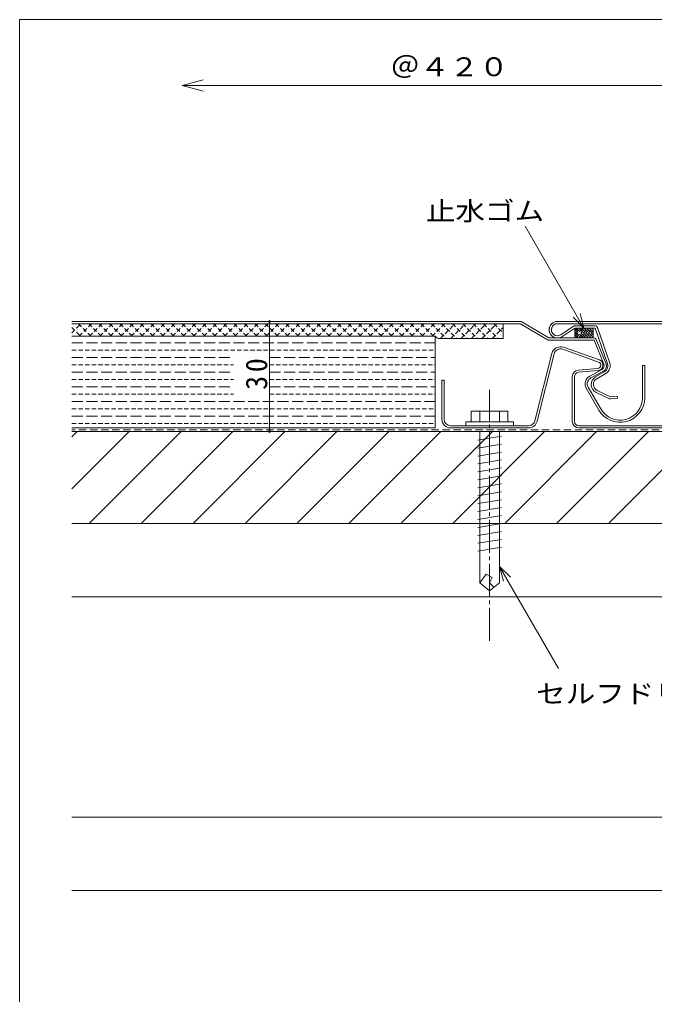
# Model space of a CAD drawing. Units: millimetres on the paper, enlarged 2 times. Extents: x -1134 to 2079, y -804 to 1495.
# Drawn here: x -1134 to -788, y -215 to 316 of the extents above; entities that cross this region are included whole.
import ezdxf
from ezdxf.enums import TextEntityAlignment as Align

# ---------------------------------------------------------------- set-up
doc = ezdxf.new("R2010")
doc.units = ezdxf.units.MM
doc.header["$LTSCALE"] = 2
doc.header["$PDMODE"] = 32
doc.header["$PDSIZE"] = 1
for name, pattern in [('CHAIN2', [12, 9, -1, 1, -1]), ('DASHED1', [1.8, 1.2, -0.6]), ('DASHED2', [3, 2, -1]), ('DASHED3', [4, 3, -1])]:
    doc.linetypes.add(name, pattern=pattern)
doc.layers.add('0-0_00', color=4, linetype='Continuous', lineweight=9)
doc.styles.add('ＭＳ ゴシック', font='')
doc.styles.get('ＭＳ ゴシック').set_extended_font_data('MS Gothic')

msp = doc.modelspace()

# ---------------------------------------------------------------- linework, layer by layer
at = {"layer": '0-0_00', "color": 2, "lineweight": 18}
for p, q in [((-1134.116, -804.219), (-1134.116, 315.787)), ((-1134.116, 315.787), (442.773, 315.787))]:
    msp.add_line(p, q, dxfattribs=at)
at = {"layer": '0-0_00', "color": 7, "lineweight": 18}
for p, q in [((-1045.616, 279.825), (-1034.025, 282.931)), ((-1045.616, 279.825), (-1034.025, 276.719)), ((-1045.616, 279.825), (-765.672, 279.825)), ((-826.707, 147.654), (-858.797, 203.232)), ((-826.707, 147.654), (-828.851, 155.654)), ((-998.038, 91.254), (-998.038, 151.254)), ((-870.672, 150.054), (-870.672, 142.054)), ((-826.707, 147.654), (-832.563, 153.51)), ((-907.671, 143.254), (-1105.616, 143.254)), ((-906.823, 142.405), (-907.671, 143.254)), ((-907.671, 93.254), (-907.671, 143.254)), ((-905.974, 142.054), (-870.672, 142.054)), ((-883.481, 96.616), (-883.481, 102.422)), ((-872.671, 102.422), (-872.671, 96.616)), ((-907.671, 93.254), (-1105.616, 93.254)), ((-1105.616, 88.36), (-1102.722, 91.254)), ((-1105.616, 60.075), (-1074.438, 91.254)), ((-1096.153, 41.254), (-1046.153, 91.254)), ((-1067.869, 41.254), (-1017.869, 91.254)), ((-1039.585, 41.254), (-989.585, 91.254)), ((-1011.301, 41.254), (-961.3, 91.254)), ((-983.016, 41.254), (-933.016, 91.254)), ((-954.732, 41.254), (-904.732, 91.254)), ((-926.448, 41.254), (-876.447, 91.254)), ((-898.163, 41.254), (-848.163, 91.254)), ((-883.481, 8.778), (-883.481, 91.254)), ((-872.671, 8.778), (-872.671, 91.254)), ((-869.879, 41.254), (-819.879, 91.254)), ((-841.595, 41.254), (-791.595, 91.254)), ((-813.311, 41.254), (-763.311, 91.254)), ((-884.562, 86.586), (-871.59, 88.748)), ((-884.562, 82.262), (-871.59, 84.424)), ((-884.562, 77.938), (-871.59, 80.1)), ((-884.562, 73.614), (-871.59, 75.776)), ((-884.562, 69.29), (-871.59, 71.452)), ((-884.562, 64.966), (-871.59, 67.128)), ((-884.562, 60.642), (-871.59, 62.804)), ((-884.562, 56.318), (-871.59, 58.48)), ((-884.562, 51.995), (-871.59, 54.157)), ((-884.562, 47.671), (-871.59, 49.833)), ((-884.562, 43.347), (-871.59, 45.509)), ((-884.562, 39.023), (-871.59, 41.185)), ((-884.562, 34.699), (-871.59, 36.861)), ((-884.562, 30.375), (-871.59, 32.537)), ((-884.562, 26.051), (-871.59, 28.213)), ((-872.671, 17.772), (-870.527, 9.772)), ((-872.671, 17.772), (-866.815, 11.916)), ((-872.671, 17.772), (-840.581, -37.806)), ((-883.481, 8.778), (-878.076, 4.454)), ((-872.671, 8.778), (-878.076, 4.454))]:
    msp.add_line(p, q, dxfattribs=at)
at = {"layer": '0-0_00', "color": 3, "lineweight": 18}
for p, q in [((-861.208, 151.254), (-1105.616, 151.254)), ((-861.208, 150.054), (-1105.616, 150.054)), ((-846.493, 141.225), (-861.208, 150.054)), ((-860.591, 151.083), (-845.876, 142.254)), ((-841.172, 151.254), (-765.672, 151.254)), ((-841.172, 150.054), (-765.672, 150.054)), ((-831.672, 148.854), (-820.528, 148.854)), ((-832.335, 148.654), (-839.385, 143.98)), ((-838.735, 142.971), (-831.672, 147.654)), ((-831.7, 143.454), (-831.7, 146.454)), ((-831.672, 147.654), (-820.528, 147.654)), ((-821.7, 143.454), (-821.7, 146.454)), ((-813.835, 128.216), (-820.528, 147.654)), ((-819.393, 148.045), (-812.7, 128.607)), ((-845.876, 142.254), (-821.119, 142.254)), ((-845.876, 141.054), (-821.119, 141.054)), ((-821.119, 141.054), (-815.861, 128.039)), ((-820.007, 141.504), (-814.748, 128.488)), ((-853.389, 97.177), (-844.172, 133.873)), ((-843.008, 133.58), (-852.225, 96.885)), ((-838.315, 136.097), (-818.727, 129.16)), ((-818.326, 130.291), (-837.914, 137.228)), ((-829.785, 124.742), (-819.171, 125.67)), ((-819.066, 124.475), (-829.681, 123.546)), ((-823.57, 121.523), (-816.964, 125.018)), ((-823.009, 120.462), (-816.402, 123.958)), ((-815.439, 123.927), (-820.378, 121.075)), ((-819.778, 120.036), (-814.839, 122.888)), ((-794.824, 127.254), (-793.624, 127.254)), ((-794.824, 109.709), (-794.824, 127.254)), ((-793.624, 109.709), (-793.624, 127.254)), ((-902.871, 119.254), (-904.071, 119.254)), ((-904.071, 98.054), (-904.071, 119.254)), ((-902.871, 98.054), (-902.871, 119.254)), ((-833.071, 96.854), (-833.071, 121.155)), ((-831.871, 96.854), (-831.871, 121.155)), ((-825.517, 114.94), (-818.628, 103.009)), ((-824.443, 115.48), (-817.589, 103.609)), ((-812.763, 109.19), (-820.007, 112.568)), ((-812.151, 109.082), (-808.472, 109.404)), ((-808.472, 109.404), (-808.576, 110.599)), ((414.273, 91.254), (-1105.616, 91.254)), ((-899.271, 94.454), (-856.881, 94.454)), ((-856.881, 93.254), (-899.271, 93.254)), ((-829.472, 94.454), (-767.672, 94.454)), ((-829.472, 93.254), (-767.672, 93.254)), ((414.273, 41.254), (-1105.616, 41.254)), ((414.273, 1.254), (-1105.616, 1.254)), ((414.273, -118.746), (-1105.616, -118.746)), ((414.273, -158.746), (-1105.616, -158.746))]:
    msp.add_line(p, q, dxfattribs=at)
at = {"layer": '0-0_00', "linetype": 'DASHED1'}
for p, q in [((-1105.616, 145), (-1100.562, 150.054)), ((-1102.049, 150.054), (-1095.249, 143.254)), ((-1101.705, 143.254), (-1094.905, 150.054)), ((-1096.393, 150.054), (-1089.593, 143.254)), ((-1096.049, 143.254), (-1089.249, 150.054)), ((-1090.736, 150.054), (-1083.936, 143.254)), ((-1090.392, 143.254), (-1083.592, 150.054)), ((-1085.079, 150.054), (-1078.279, 143.254)), ((-1084.735, 143.254), (-1077.935, 150.054)), ((-1079.422, 150.054), (-1072.622, 143.254)), ((-1079.078, 143.254), (-1072.278, 150.054)), ((-1073.765, 150.054), (-1066.965, 143.254)), ((-1073.421, 143.254), (-1066.621, 150.054)), ((-1068.108, 150.054), (-1061.308, 143.254)), ((-1067.764, 143.254), (-1060.964, 150.054)), ((-1062.451, 150.054), (-1055.651, 143.254)), ((-1062.108, 143.254), (-1055.308, 150.054)), ((-1056.794, 150.054), (-1049.994, 143.254)), ((-1056.451, 143.254), (-1049.651, 150.054)), ((-1051.138, 150.054), (-1044.338, 143.254)), ((-1050.794, 143.254), (-1043.994, 150.054)), ((-1045.481, 150.054), (-1038.681, 143.254)), ((-1045.137, 143.254), (-1038.337, 150.054)), ((-1039.824, 150.054), (-1033.024, 143.254)), ((-1039.48, 143.254), (-1032.68, 150.054)), ((-1034.167, 150.054), (-1027.367, 143.254)), ((-1033.823, 143.254), (-1027.023, 150.054)), ((-1028.51, 150.054), (-1021.71, 143.254)), ((-1028.167, 143.254), (-1021.367, 150.054)), ((-1022.853, 150.054), (-1016.053, 143.254)), ((-1022.51, 143.254), (-1015.71, 150.054)), ((-1017.196, 150.054), (-1010.396, 143.254)), ((-1016.853, 143.254), (-1010.053, 150.054)), ((-1011.539, 150.054), (-1004.739, 143.254)), ((-1011.196, 143.254), (-1004.396, 150.054)), ((-1005.883, 150.054), (-999.083, 143.254)), ((-1005.539, 143.254), (-998.739, 150.054)), ((-1000.226, 150.054), (-993.426, 143.254)), ((-999.882, 143.254), (-993.082, 150.054)), ((-994.569, 150.054), (-987.769, 143.254)), ((-994.226, 143.254), (-987.425, 150.054)), ((-988.912, 150.054), (-982.112, 143.254)), ((-988.569, 143.254), (-981.769, 150.054)), ((-983.255, 150.054), (-976.455, 143.254)), ((-982.912, 143.254), (-976.112, 150.054)), ((-977.598, 150.054), (-970.798, 143.254)), ((-977.255, 143.254), (-970.455, 150.054)), ((-971.941, 150.054), (-965.141, 143.254)), ((-971.598, 143.254), (-964.798, 150.054)), ((-966.284, 150.054), (-959.484, 143.254)), ((-965.941, 143.254), (-959.141, 150.054)), ((-960.628, 150.054), (-953.828, 143.254)), ((-960.284, 143.254), (-953.484, 150.054)), ((-954.971, 150.054), (-948.171, 143.254)), ((-954.628, 143.254), (-947.828, 150.054)), ((-949.314, 150.054), (-942.514, 143.254)), ((-948.971, 143.254), (-942.171, 150.054)), ((-943.657, 150.054), (-936.857, 143.254)), ((-943.314, 143.254), (-936.514, 150.054)), ((-938, 150.054), (-931.2, 143.254)), ((-937.657, 143.254), (-930.857, 150.054)), ((-932.343, 150.054), (-925.543, 143.254)), ((-932, 143.254), (-925.2, 150.054)), ((-926.686, 150.054), (-919.886, 143.254)), ((-926.343, 143.254), (-919.543, 150.054)), ((-921.029, 150.054), (-914.23, 143.254)), ((-920.686, 143.254), (-913.886, 150.054)), ((-915.373, 150.054), (-908.573, 143.254)), ((-915.03, 143.254), (-908.229, 150.054)), ((-909.716, 150.054), (-901.716, 142.054)), ((-909.373, 143.254), (-902.573, 150.054)), ((-904.916, 142.054), (-896.916, 150.054)), ((-904.059, 150.054), (-896.059, 142.054)), ((-899.259, 142.054), (-891.259, 150.054)), ((-898.402, 150.054), (-890.402, 142.054)), ((-893.602, 142.054), (-885.602, 150.054)), ((-892.745, 150.054), (-884.745, 142.054)), ((-887.945, 142.054), (-879.945, 150.054)), ((-887.088, 150.054), (-879.088, 142.054)), ((-882.288, 142.054), (-874.288, 150.054)), ((-881.431, 150.054), (-873.431, 142.054)), ((-875.774, 150.054), (-870.672, 144.951)), ((-1105.616, 147.964), (-1100.906, 143.254)), ((-876.632, 142.054), (-870.672, 148.014)), ((-831.7, 144.559), (-828.605, 147.654)), ((-831.7, 145.974), (-830.019, 147.654)), ((-831.7, 145.576), (-828.378, 142.254)), ((-831.7, 144.162), (-829.792, 142.254)), ((-831.667, 143.177), (-827.191, 147.654)), ((-831.612, 146.903), (-826.963, 142.254)), ((-831.045, 142.385), (-825.777, 147.654)), ((-830.886, 147.59), (-825.549, 142.254)), ((-829.762, 142.254), (-824.362, 147.654)), ((-829.535, 147.654), (-824.135, 142.254)), ((-828.348, 142.254), (-822.948, 147.654)), ((-828.121, 147.654), (-822.733, 142.266)), ((-826.934, 142.254), (-821.972, 147.216)), ((-826.707, 147.654), (-821.878, 142.825)), ((-825.52, 142.254), (-821.7, 146.074)), ((-825.292, 147.654), (-821.7, 144.061)), ((-824.106, 142.254), (-821.7, 144.66)), ((-823.878, 147.654), (-821.7, 145.475)), ((-822.308, 147.498), (-821.855, 147.046)), ((-870.975, 142.054), (-870.672, 142.357)), ((-822.669, 142.276), (-821.722, 143.223)), ((-1105.616, 135.625), (-907.671, 135.625)), ((-1105.616, 127.625), (-1017.492, 127.625)), ((-998.038, 127.625), (-907.671, 127.625)), ((-1105.616, 119.625), (-1017.492, 119.625)), ((-998.038, 119.625), (-907.671, 119.625)), ((-1105.616, 111.625), (-1017.492, 111.625)), ((-998.038, 111.625), (-907.671, 111.625)), ((-1105.616, 103.625), (-907.671, 103.625)), ((-1105.616, 95.625), (-907.671, 95.625))]:
    msp.add_line(p, q, dxfattribs=at)
at = {"layer": '0-0_00', "linetype": 'DASHED3'}
for p, q in [((-1105.616, 139.625), (-907.671, 139.625)), ((-1105.616, 131.625), (-1017.492, 131.625)), ((-998.038, 131.625), (-907.671, 131.625)), ((-1105.616, 123.625), (-1017.492, 123.625)), ((-998.038, 123.625), (-907.671, 123.625)), ((-1105.616, 115.625), (-1017.492, 115.625)), ((-998.038, 115.625), (-907.671, 115.625)), ((-1105.616, 107.625), (-907.671, 107.625)), ((-1105.616, 99.625), (-907.671, 99.625))]:
    msp.add_line(p, q, dxfattribs=at)
at = {"layer": '0-0_00', "color": 7, "linetype": 'CHAIN2', "lineweight": 18}
msp.add_line((-878.076, -22.802), (-878.076, 114.021), dxfattribs=at)
at = {"layer": '0-0_00', "color": 7, "linetype": 'DASHED2', "lineweight": 18}
msp.add_line((414.273, 92.254), (-1105.616, 92.254), dxfattribs=at)
at = {"layer": '0-0_00', "color": 3, "lineweight": 18}
msp.add_lwpolyline([(-819.5, 113.655), (-812.256, 110.277), (-808.576, 110.599)], dxfattribs=at)
at = {"layer": '0-0_00', "color": 7, "lineweight": 18}
for points in [[(-888.062, 96.616), (-868.091, 96.616), (-868.09, 102.422), (-872.671, 102.422), (-883.481, 102.422), (-888.062, 102.422)], [(-891.048, 94.454), (-865.104, 94.454), (-865.104, 96.616), (-891.048, 96.616)]]:
    msp.add_lwpolyline(points, close=True, dxfattribs=at)
msp.add_lwpolyline([(-875.914, 6.616), (-878.076, 8.778), (-876.62, 11.732), (-879.916, 13.61), (-883.481, 8.778)], dxfattribs=at)
at = {"layer": '0-0_00', "color": 3, "lineweight": 18}
for centre, radius, start, end in [((-861.208, 150.054), 1.2, 59.03584, 90), ((-841.172, 146.754), 4.5, 90, 270), ((-841.172, 146.754), 4.5, 90, 302.77884), ((-841.172, 146.754), 3.3, 90, 302.77875), ((-831.672, 147.654), 1.2, 90, 123.54393), ((-831.672, 147.654), 1.2, 90, 123.54457), ((-820.528, 147.654), 1.2, 19.00023, 90), ((-830.5, 146.454), 1.2, 90, 180), ((-830.5, 143.454), 1.2, 180, 270), ((-822.9, 146.454), 1.2, 0, 90), ((-822.9, 143.454), 1.2, 270, 0), ((-845.876, 142.254), 1.2, 239.03584, 270), ((-821.119, 141.054), 1.2, 21.99841, 90), ((-839.517, 132.703), 4.8, 70.49985, 165.89995), ((-839.517, 132.703), 3.6, 70.49985, 165.89995), ((-819.328, 127.463), 1.8, 274.99989, 70.49985), ((-819.328, 127.463), 1.8, 274.99989, 70.49985), ((-819.328, 127.463), 1.8, 274.99989, 70.49985), ((-819.328, 127.463), 3, 274.99989, 70.49985), ((-818.086, 127.14), 2.4, 297.88254, 21.99982), ((-818.086, 127.14), 3.6, 297.88254, 21.99982), ((-817.239, 127.044), 3.6, 300.00015, 18.99997), ((-817.239, 127.044), 4.8, 300.00015, 18.99997), ((-829.472, 121.155), 3.6, 94.99988, 180), ((-829.472, 121.155), 2.4, 94.99988, 180), ((-821.325, 117.28), 4.8, 117.88182, 210), ((-821.325, 117.28), 3.6, 117.88182, 210), ((-817.978, 116.918), 4.8, 119.99966, 245.00031), ((-817.978, 116.918), 3.6, 119.99966, 245.00031), ((-807.024, 109.709), 13.4, 210.00005, 359.99988), ((-807.024, 109.709), 12.2, 210.00005, 359.99988), ((-812.256, 110.277), 1.2, 244.99934, 275.00146), ((-899.271, 98.054), 4.8, 180, 270), ((-899.271, 98.054), 3.6, 180, 270), ((-856.881, 98.054), 3.6, 270, 345.90005), ((-856.881, 98.054), 4.8, 270, 345.90005), ((-829.472, 96.854), 3.6, 180, 270), ((-829.472, 96.854), 2.4, 180, 270)]:
    msp.add_arc(centre, radius, start, end, dxfattribs=at)
at = {"layer": '0-0_00', "color": 7, "lineweight": 18}
msp.add_arc((-905.974, 143.254), 1.2, 225, 270, dxfattribs=at)
at = {"layer": '0-0_00', "color": 3}
for p in [(-998.038, 151.254), (-998.038, 91.254)]:
    msp.add_point(p, dxfattribs=at)

# ---------------------------------------------------------------- texts
at = {"layer": '0-0_00', "color": 6, "style": 'ＭＳ ゴシック', "width": 1.15}
for s, p in [('＠４２０', (-932.144, 281.825)), ('止水ゴム', (-912.797, 203.232)), ('セルフドリルビス\u3000５×４５', (-852.762, -59.757))]:
    msp.add_text(s, height=10.26, dxfattribs=at).set_placement(p, align=Align.BOTTOM_LEFT)
at = {"layer": '0-0_00', "color": 6, "insert": (-999.038, 114.004), "char_height": 11.73, "attachment_point": 7, "rotation": 90, "style": 'ＭＳ ゴシック'}
msp.add_mtext('\\T1.27;\\W0.95;30', dxfattribs=at)

doc.saveas('drawing.dxf')
